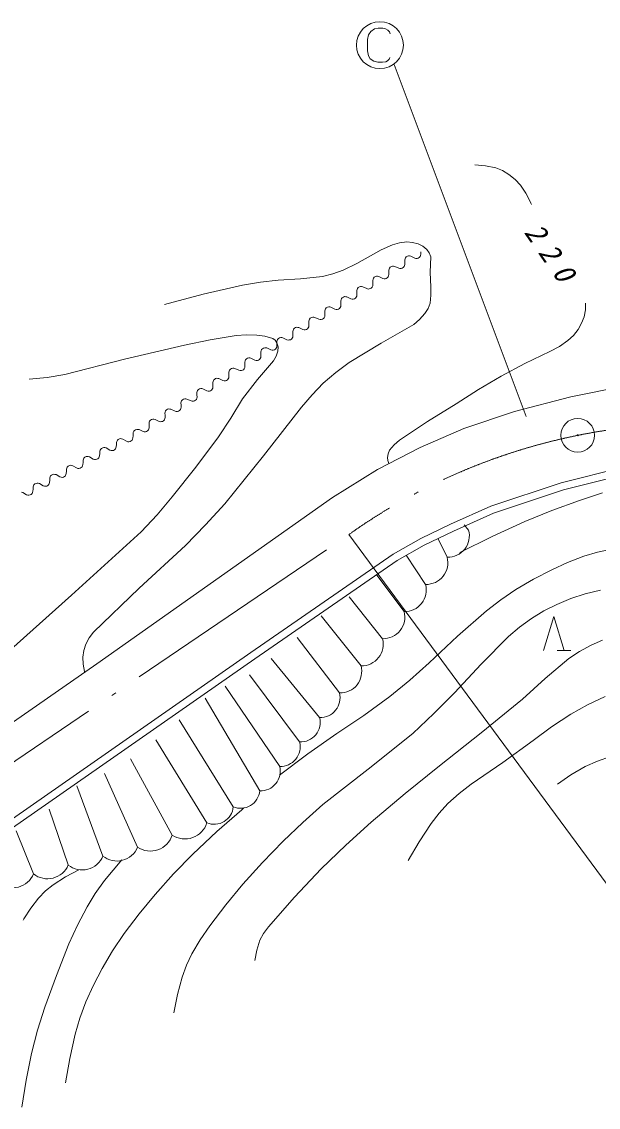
# Model space of a CAD drawing. Units: millimetres, scale not verified. Extents: x 61703 to 701703, y 4439 to 364439.
# Drawn here: x 160924 to 191476, y 245877 to 303438 of the extents above; entities that cross this region are included whole.
import ezdxf

# ---------------------------------------------------------------- set-up
doc = ezdxf.new("R2010")
doc.units = ezdxf.units.MM
doc.header["$LTSCALE"] = 1000
doc.linetypes.add('LONG_DASHED_DOTTED', pattern=[15.25, 12, -1.5, 0.25, -1.5])
doc.layers.add('S-SUV', color=7, linetype='Continuous', lineweight=13)
doc.styles.add('ＭＳ ゴシック', font='')
doc.styles.get('ＭＳ ゴシック').set_extended_font_data('MS Gothic')

msp = doc.modelspace()

# ---------------------------------------------------------------- linework, layer by layer
at = {"layer": 'S-SUV'}
for p, q in [((179418, 302925), (179300, 302750)), ((179618, 303063), (179418, 302925)), ((179812, 303100), (179618, 303063)), ((180056, 303100), (179812, 303100)), ((180200, 303063), (180056, 303100)), ((180318, 302994), (180200, 303063)), ((180406, 302907), (180318, 302994)), ((180456, 302788), (180406, 302907)), ((179300, 302750), (179250, 302500)), ((179250, 302500), (179250, 301888)), ((179250, 301888), (179300, 301625)), ((179300, 301625), (179393, 301469)), ((179393, 301469), (179575, 301338)), ((179575, 301338), (179800, 301288)), ((179800, 301288), (180037, 301288)), ((180037, 301288), (180218, 301307)), ((180218, 301307), (180312, 301363)), ((180312, 301363), (180400, 301444)), ((180400, 301444), (180437, 301532)), ((180666, 301165), (187647, 282506)), ((184938, 295850), (185499, 295796)), ((185499, 295796), (186044, 295683)), ((186044, 295683), (186395, 295544)), ((186395, 295544), (186734, 295344)), ((186734, 295344), (187064, 295075)), ((187064, 295075), (187352, 294763)), ((187352, 294763), (187637, 294346)), ((187637, 294346), (187870, 293897)), ((187870, 293897), (187903, 293825)), ((187903, 293825), (187940, 293743)), ((179398, 291029), (179972, 291343)), ((179972, 291343), (180577, 291605)), ((180577, 291605), (180950, 291712)), ((180950, 291712), (181336, 291759)), ((181336, 291759), (181639, 291739)), ((181639, 291739), (181941, 291658)), ((181941, 291658), (182175, 291538)), ((182175, 291538), (182386, 291360)), ((182386, 291360), (182519, 291181)), ((178690, 290616), (179398, 291029)), ((181235, 290861), (181223, 290805)), ((181223, 290805), (181224, 290687)), ((181224, 290687), (181225, 290568)), ((181257, 290919), (181235, 290861)), ((181301, 290968), (181257, 290919)), ((181360, 291006), (181301, 290968)), ((181426, 291024), (181360, 291006)), ((181479, 291020), (181426, 291024)), ((181541, 291008), (181479, 291020)), ((181755, 290906), (181541, 291008)), ((181816, 290889), (181755, 290906)), ((181881, 290891), (181816, 290889)), ((181939, 290908), (181881, 290891)), ((181992, 290941), (181939, 290908)), ((182037, 290991), (181992, 290941)), ((182063, 291049), (182037, 290991)), ((182072, 291109), (182063, 291049)), ((182071, 291228), (182072, 291109)), ((182519, 291181), (182598, 290971)), ((182598, 290971), (182570, 290161)), ((177416, 290065), (177960, 290258)), ((177960, 290258), (178690, 290616)), ((180388, 290319), (180376, 290264)), ((180376, 290264), (180377, 290145)), ((180377, 290145), (180378, 290027)), ((180410, 290378), (180388, 290319)), ((180454, 290427), (180410, 290378)), ((180513, 290465), (180454, 290427)), ((180579, 290483), (180513, 290465)), ((180632, 290478), (180579, 290483)), ((180693, 290467), (180632, 290478)), ((180908, 290365), (180693, 290467)), ((180969, 290348), (180908, 290365)), ((181033, 290350), (180969, 290348)), ((181092, 290366), (181033, 290350)), ((181145, 290400), (181092, 290366)), ((181190, 290450), (181145, 290400)), ((181216, 290508), (181190, 290450)), ((181225, 290568), (181216, 290508)), ((182570, 290161), (182602, 289358)), ((172628, 289470), (173572, 289628)), ((173572, 289628), (174521, 289726)), ((174521, 289726), (175696, 289799)), ((175696, 289799), (176864, 289932)), ((176864, 289932), (177416, 290065)), ((179541, 289778), (179529, 289723)), ((179529, 289723), (179530, 289604)), ((179530, 289604), (179531, 289486)), ((179563, 289837), (179541, 289778)), ((179606, 289886), (179563, 289837)), ((179666, 289924), (179606, 289886)), ((179732, 289942), (179666, 289924)), ((179785, 289937), (179732, 289942)), ((179846, 289926), (179785, 289937)), ((180061, 289824), (179846, 289926)), ((180122, 289807), (180061, 289824)), ((180186, 289809), (180122, 289807)), ((180245, 289825), (180186, 289809)), ((180298, 289859), (180245, 289825)), ((180343, 289909), (180298, 289859)), ((180369, 289967), (180343, 289909)), ((180378, 290027), (180369, 289967)), ((168485, 288445), (170547, 288986)), ((170547, 288986), (172628, 289470)), ((178694, 289237), (178682, 289181)), ((178682, 289181), (178683, 289063)), ((178683, 289063), (178684, 288944)), ((178716, 289296), (178694, 289237)), ((178759, 289344), (178716, 289296)), ((178819, 289382), (178759, 289344)), ((178885, 289401), (178819, 289382)), ((178938, 289396), (178885, 289401)), ((178999, 289384), (178938, 289396)), ((179213, 289283), (178999, 289384)), ((179275, 289265), (179213, 289283)), ((179339, 289268), (179275, 289265)), ((179397, 289284), (179339, 289268)), ((179450, 289318), (179397, 289284)), ((179496, 289368), (179450, 289318)), ((179522, 289426), (179496, 289368)), ((179531, 289486), (179522, 289426)), ((182602, 289358), (182611, 288936)), ((177837, 288403), (177827, 288343)), ((177847, 288696), (177835, 288640)), ((177835, 288640), (177836, 288522)), ((177836, 288522), (177837, 288403)), ((177869, 288755), (177847, 288696)), ((177912, 288803), (177869, 288755)), ((177972, 288841), (177912, 288803)), ((178037, 288859), (177972, 288841)), ((178091, 288855), (178037, 288859)), ((178152, 288843), (178091, 288855)), ((178366, 288741), (178152, 288843)), ((178428, 288724), (178366, 288741)), ((178492, 288726), (178428, 288724)), ((178550, 288743), (178492, 288726)), ((178603, 288777), (178550, 288743)), ((178649, 288827), (178603, 288777)), ((178674, 288885), (178649, 288827)), ((178684, 288944), (178674, 288885)), ((182560, 288512), (182454, 288224)), ((182611, 288936), (182560, 288512)), ((190796, 288511), (190791, 288153)), ((176990, 287862), (176980, 287802)), ((177000, 288155), (176987, 288099)), ((176987, 288099), (176989, 287981)), ((176989, 287981), (176990, 287862)), ((177022, 288213), (177000, 288155)), ((177065, 288262), (177022, 288213)), ((177124, 288300), (177065, 288262)), ((177190, 288318), (177124, 288300)), ((177244, 288314), (177190, 288318)), ((177305, 288302), (177244, 288314)), ((177519, 288200), (177305, 288302)), ((177581, 288183), (177519, 288200)), ((177645, 288185), (177581, 288183)), ((177703, 288202), (177645, 288185)), ((177756, 288235), (177703, 288202)), ((177802, 288285), (177756, 288235)), ((177827, 288343), (177802, 288285)), ((182289, 287958), (182011, 287647)), ((182454, 288224), (182289, 287958)), ((190791, 288153), (190724, 287797)), ((175496, 287236), (175430, 287218)), ((175550, 287231), (175496, 287236)), ((175611, 287220), (175550, 287231)), ((176133, 287261), (176108, 287203)), ((176143, 287321), (176133, 287261)), ((176153, 287613), (176140, 287558)), ((176140, 287558), (176142, 287439)), ((176142, 287439), (176143, 287321)), ((176175, 287672), (176153, 287613)), ((176218, 287721), (176175, 287672)), ((176277, 287759), (176218, 287721)), ((176343, 287777), (176277, 287759)), ((176397, 287772), (176343, 287777)), ((176458, 287761), (176397, 287772)), ((176672, 287659), (176458, 287761)), ((176734, 287642), (176672, 287659)), ((176798, 287644), (176734, 287642)), ((176856, 287660), (176798, 287644)), ((176909, 287694), (176856, 287660)), ((176955, 287744), (176909, 287694)), ((176980, 287802), (176955, 287744)), ((181695, 287384), (179970, 286400)), ((182011, 287647), (181695, 287384)), ((190596, 287446), (190410, 287113)), ((190724, 287797), (190596, 287446)), ((170917, 286578), (172291, 286808)), ((172291, 286808), (172838, 286839)), ((172838, 286839), (173388, 286810)), ((173388, 286810), (173815, 286756)), ((173815, 286756), (174224, 286645)), ((174583, 286676), (174524, 286638)), ((174649, 286695), (174583, 286676)), ((174703, 286690), (174649, 286695)), ((174764, 286678), (174703, 286690)), ((174978, 286577), (174764, 286678)), ((175261, 286662), (175215, 286612)), ((175286, 286720), (175261, 286662)), ((175296, 286780), (175286, 286720)), ((175305, 287072), (175293, 287017)), ((175293, 287017), (175294, 286898)), ((175294, 286898), (175296, 286780)), ((175328, 287131), (175305, 287072)), ((175371, 287180), (175328, 287131)), ((175430, 287218), (175371, 287180)), ((175825, 287118), (175611, 287220)), ((175887, 287101), (175825, 287118)), ((175951, 287103), (175887, 287101)), ((176009, 287119), (175951, 287103)), ((176062, 287153), (176009, 287119)), ((176108, 287203), (176062, 287153)), ((190160, 286801), (189867, 286531)), ((190410, 287113), (190160, 286801)), ((166374, 285537), (169550, 286288)), ((169550, 286288), (170917, 286578)), ((173677, 286097), (173633, 286049)), ((173736, 286135), (173677, 286097)), ((173802, 286153), (173736, 286135)), ((173856, 286149), (173802, 286153)), ((173917, 286137), (173856, 286149)), ((174131, 286035), (173917, 286137)), ((174224, 286645), (174355, 286550)), ((174355, 286550), (174451, 286404)), ((174413, 286121), (174368, 286071)), ((174439, 286179), (174413, 286121)), ((174448, 286238), (174439, 286179)), ((174458, 286531), (174446, 286475)), ((174446, 286475), (174447, 286357)), ((174447, 286357), (174448, 286238)), ((174451, 286404), (174505, 286196)), ((174480, 286590), (174458, 286531)), ((174524, 286638), (174480, 286590)), ((174505, 286196), (174497, 285973)), ((175040, 286559), (174978, 286577)), ((175104, 286562), (175040, 286559)), ((175162, 286578), (175104, 286562)), ((175215, 286612), (175162, 286578)), ((179970, 286400), (178277, 285365)), ((189415, 286219), (188916, 285947)), ((189867, 286531), (189415, 286219)), ((163210, 284726), (166374, 285537)), ((172786, 285507), (172764, 285449)), ((172830, 285556), (172786, 285507)), ((172889, 285594), (172830, 285556)), ((172955, 285612), (172889, 285594)), ((173008, 285608), (172955, 285612)), ((173070, 285596), (173008, 285608)), ((173284, 285494), (173070, 285596)), ((173521, 285529), (173468, 285496)), ((173566, 285579), (173521, 285529)), ((173592, 285637), (173566, 285579)), ((173601, 285697), (173592, 285637)), ((173611, 285990), (173599, 285934)), ((173599, 285934), (173600, 285816)), ((173600, 285816), (173601, 285697)), ((173633, 286049), (173611, 285990)), ((174193, 286018), (174131, 286035)), ((174257, 286020), (174193, 286018)), ((174315, 286037), (174257, 286020)), ((174411, 285709), (174264, 285457)), ((174368, 286071), (174315, 286037)), ((174497, 285973), (174411, 285709)), ((188916, 285947), (187588, 285310)), ((171939, 284966), (171917, 284907)), ((171983, 285015), (171939, 284966)), ((172042, 285053), (171983, 285015)), ((172108, 285071), (172042, 285053)), ((172161, 285066), (172108, 285071)), ((172222, 285055), (172161, 285066)), ((172437, 284953), (172222, 285055)), ((172498, 284936), (172437, 284953)), ((172563, 284938), (172498, 284936)), ((172621, 284954), (172563, 284938)), ((172674, 284988), (172621, 284954)), ((172719, 285038), (172674, 284988)), ((172745, 285096), (172719, 285038)), ((172754, 285156), (172745, 285096)), ((172764, 285449), (172752, 285393)), ((172752, 285393), (172753, 285275)), ((172753, 285275), (172754, 285156)), ((173345, 285477), (173284, 285494)), ((173410, 285479), (173345, 285477)), ((173468, 285496), (173410, 285479)), ((174264, 285457), (173415, 284465)), ((178277, 285365), (177572, 284844)), ((187588, 285310), (186327, 284639)), ((161322, 284487), (162266, 284576)), ((162266, 284576), (163210, 284726)), ((171070, 284366), (171058, 284311)), ((171092, 284425), (171070, 284366)), ((171136, 284474), (171092, 284425)), ((171195, 284512), (171136, 284474)), ((171261, 284530), (171195, 284512)), ((171314, 284525), (171261, 284530)), ((171375, 284514), (171314, 284525)), ((171590, 284412), (171375, 284514)), ((171651, 284395), (171590, 284412)), ((171715, 284397), (171651, 284395)), ((171774, 284413), (171715, 284397)), ((171827, 284447), (171774, 284413)), ((171872, 284497), (171827, 284447)), ((171898, 284555), (171872, 284497)), ((171907, 284615), (171898, 284555)), ((171917, 284907), (171905, 284852)), ((171905, 284852), (171906, 284733)), ((171906, 284733), (171907, 284615)), ((173415, 284465), (172623, 283447)), ((177572, 284844), (176905, 284276)), ((186327, 284639), (185131, 283937)), ((170223, 283825), (170211, 283769)), ((170245, 283884), (170223, 283825)), ((170288, 283932), (170245, 283884)), ((170348, 283970), (170288, 283932)), ((170414, 283989), (170348, 283970)), ((170467, 283984), (170414, 283989)), ((170528, 283972), (170467, 283984)), ((170742, 283871), (170528, 283972)), ((170804, 283853), (170742, 283871)), ((170868, 283856), (170804, 283853)), ((170926, 283872), (170868, 283856)), ((170979, 283906), (170926, 283872)), ((171025, 283956), (170979, 283906)), ((171051, 284014), (171025, 283956)), ((171060, 284074), (171051, 284014)), ((171058, 284311), (171059, 284192)), ((171059, 284192), (171060, 284074)), ((176905, 284276), (176307, 283662)), ((185131, 283937), (183953, 283174)), ((190028, 283552), (193493, 284250)), ((169376, 283284), (169364, 283228)), ((169364, 283228), (169365, 283110)), ((169398, 283343), (169376, 283284)), ((169441, 283391), (169398, 283343)), ((169501, 283429), (169441, 283391)), ((169566, 283447), (169501, 283429)), ((169620, 283443), (169566, 283447)), ((169681, 283431), (169620, 283443)), ((169895, 283329), (169681, 283431)), ((169957, 283312), (169895, 283329)), ((170021, 283314), (169957, 283312)), ((170079, 283331), (170021, 283314)), ((170132, 283365), (170079, 283331)), ((170178, 283415), (170132, 283365)), ((170203, 283473), (170178, 283415)), ((170213, 283532), (170203, 283473)), ((170211, 283769), (170212, 283651)), ((170212, 283651), (170213, 283532)), ((172623, 283447), (172010, 282417)), ((176307, 283662), (175751, 283005)), ((187038, 282769), (190028, 283552)), ((168529, 282743), (168516, 282687)), ((168516, 282687), (168518, 282569)), ((168551, 282801), (168529, 282743)), ((168594, 282850), (168551, 282801)), ((168654, 282888), (168594, 282850)), ((168719, 282906), (168654, 282888)), ((168773, 282902), (168719, 282906)), ((168834, 282890), (168773, 282902)), ((169048, 282788), (168834, 282890)), ((169110, 282771), (169048, 282788)), ((169174, 282773), (169110, 282771)), ((169232, 282790), (169174, 282773)), ((169285, 282823), (169232, 282790)), ((169331, 282873), (169285, 282823)), ((169356, 282931), (169331, 282873)), ((169366, 282991), (169356, 282931)), ((169365, 283110), (169366, 282991)), ((175751, 283005), (173740, 280426)), ((183953, 283174), (182433, 282237)), ((184357, 281875), (187038, 282769)), ((167682, 282201), (167669, 282146)), ((167669, 282146), (167671, 282027)), ((167704, 282260), (167682, 282201)), ((167747, 282309), (167704, 282260)), ((167806, 282347), (167747, 282309)), ((167872, 282365), (167806, 282347)), ((167926, 282360), (167872, 282365)), ((167987, 282349), (167926, 282360)), ((168201, 282247), (167987, 282349)), ((168263, 282230), (168201, 282247)), ((168327, 282232), (168263, 282230)), ((168385, 282248), (168327, 282232)), ((168438, 282282), (168385, 282248)), ((168484, 282332), (168438, 282282)), ((168509, 282390), (168484, 282332)), ((168519, 282450), (168509, 282390)), ((168518, 282569), (168519, 282450)), ((172010, 282417), (171347, 281420)), ((182433, 282237), (180945, 281247)), ((166823, 281486), (166815, 281368)), ((166834, 281660), (166822, 281605)), ((166822, 281605), (166823, 281486)), ((166857, 281719), (166834, 281660)), ((166900, 281768), (166857, 281719)), ((166959, 281806), (166900, 281768)), ((167025, 281824), (166959, 281806)), ((167079, 281819), (167025, 281824)), ((167140, 281808), (167079, 281819)), ((167354, 281706), (167140, 281808)), ((167416, 281689), (167354, 281706)), ((167480, 281691), (167416, 281689)), ((167538, 281707), (167480, 281691)), ((167591, 281741), (167538, 281707)), ((167637, 281791), (167591, 281741)), ((167662, 281849), (167637, 281791)), ((167672, 281909), (167662, 281849)), ((167671, 282027), (167672, 281909)), ((182037, 280869), (184357, 281875)), ((165940, 281014), (165932, 280896)), ((165948, 281132), (165940, 281014)), ((165964, 281186), (165948, 281132)), ((165991, 281243), (165964, 281186)), ((166038, 281288), (165991, 281243)), ((166100, 281321), (166038, 281288)), ((166167, 281334), (166100, 281321)), ((166220, 281325), (166167, 281334)), ((166279, 281309), (166220, 281325)), ((166484, 281191), (166279, 281309)), ((166544, 281169), (166484, 281191)), ((166608, 281167), (166544, 281169)), ((166667, 281178), (166608, 281167)), ((166722, 281208), (166667, 281178)), ((166771, 281254), (166722, 281208)), ((166801, 281310), (166771, 281254)), ((166815, 281368), (166801, 281310)), ((171347, 281420), (170145, 279817)), ((180656, 280999), (180417, 280717)), ((180945, 281247), (180656, 280999)), ((164271, 280344), (164224, 280299)), ((164333, 280377), (164271, 280344)), ((164400, 280390), (164333, 280377)), ((164453, 280381), (164400, 280390)), ((164513, 280365), (164453, 280381)), ((164717, 280247), (164513, 280365)), ((165035, 280366), (165005, 280310)), ((165049, 280424), (165035, 280366)), ((165057, 280542), (165049, 280424)), ((165065, 280660), (165057, 280542)), ((165081, 280714), (165065, 280660)), ((165108, 280771), (165081, 280714)), ((165155, 280816), (165108, 280771)), ((165216, 280849), (165155, 280816)), ((165283, 280862), (165216, 280849)), ((165336, 280853), (165283, 280862)), ((165396, 280837), (165336, 280853)), ((165601, 280719), (165396, 280837)), ((165661, 280697), (165601, 280719)), ((165725, 280695), (165661, 280697)), ((165784, 280706), (165725, 280695)), ((165839, 280736), (165784, 280706)), ((165888, 280782), (165839, 280736)), ((165918, 280838), (165888, 280782)), ((165932, 280896), (165918, 280838)), ((173740, 280426), (171680, 277882)), ((179774, 279695), (182037, 280869)), ((180336, 280534), (180313, 280329)), ((180313, 280329), (180331, 280170)), ((180417, 280717), (180336, 280534)), ((163314, 279770), (163298, 279716)), ((163341, 279827), (163314, 279770)), ((163388, 279872), (163341, 279827)), ((163450, 279905), (163388, 279872)), ((163516, 279918), (163450, 279905)), ((163569, 279909), (163516, 279918)), ((163629, 279893), (163569, 279909)), ((163834, 279775), (163629, 279893)), ((163894, 279754), (163834, 279775)), ((163958, 279751), (163894, 279754)), ((164017, 279762), (163958, 279751)), ((164072, 279792), (164017, 279762)), ((164121, 279838), (164072, 279792)), ((164151, 279894), (164121, 279838)), ((164165, 279952), (164151, 279894)), ((164173, 280070), (164165, 279952)), ((164181, 280188), (164173, 280070)), ((164198, 280242), (164181, 280188)), ((164224, 280299), (164198, 280242)), ((164777, 280225), (164717, 280247)), ((164841, 280223), (164777, 280225)), ((164900, 280234), (164841, 280223)), ((164955, 280264), (164900, 280234)), ((165005, 280310), (164955, 280264)), ((170145, 279817), (168890, 278241)), ((180331, 280170), (180374, 280007)), ((189517, 278996), (192762, 279816)), ((162414, 279244), (162406, 279126)), ((162431, 279298), (162414, 279244)), ((162457, 279355), (162431, 279298)), ((162504, 279400), (162457, 279355)), ((162566, 279433), (162504, 279400)), ((162633, 279446), (162566, 279433)), ((162686, 279437), (162633, 279446)), ((162746, 279421), (162686, 279437)), ((162951, 279303), (162746, 279421)), ((163010, 279282), (162951, 279303)), ((163074, 279279), (163010, 279282)), ((163133, 279291), (163074, 279279)), ((163189, 279320), (163133, 279291)), ((163238, 279366), (163189, 279320)), ((163268, 279422), (163238, 279366)), ((163282, 279480), (163268, 279422)), ((163290, 279598), (163282, 279480)), ((163298, 279716), (163290, 279598)), ((177399, 278214), (179774, 279695)), ((192839, 279423), (189630, 278612)), ((161523, 278654), (161515, 278537)), ((161531, 278772), (161523, 278654)), ((161547, 278826), (161531, 278772)), ((161574, 278883), (161547, 278826)), ((161621, 278928), (161574, 278883)), ((161683, 278961), (161621, 278928)), ((161750, 278974), (161683, 278961)), ((161802, 278966), (161750, 278974)), ((161862, 278949), (161802, 278966)), ((162067, 278832), (161862, 278949)), ((162127, 278810), (162067, 278832)), ((162191, 278807), (162127, 278810)), ((162250, 278819), (162191, 278807)), ((162305, 278848), (162250, 278819)), ((162354, 278894), (162305, 278848)), ((162384, 278950), (162354, 278894)), ((162398, 279009), (162384, 278950)), ((162406, 279126), (162398, 279009)), ((185781, 277750), (189517, 278996)), ((189630, 278612), (185926, 277377)), ((160979, 278477), (160919, 278494)), ((161184, 278360), (160979, 278477)), ((161244, 278338), (161184, 278360)), ((161308, 278335), (161244, 278338)), ((161367, 278347), (161308, 278335)), ((161422, 278376), (161367, 278347)), ((161471, 278422), (161422, 278376)), ((161501, 278478), (161471, 278422)), ((161515, 278537), (161501, 278478)), ((164908, 269384), (177399, 278214)), ((168890, 278241), (168095, 277296)), ((189012, 277525), (190478, 278057)), ((190478, 278057), (191706, 278451)), ((171680, 277882), (170665, 276753)), ((183642, 276788), (185781, 277750)), ((187579, 276940), (189012, 277525)), ((168095, 277296), (167249, 276383)), ((185926, 277377), (183810, 276425)), ((185846, 276147), (187579, 276940)), ((167249, 276383), (163565, 273026)), ((170665, 276753), (169601, 275659)), ((182074, 276040), (183642, 276788)), ((183810, 276425), (182258, 275684)), ((184608, 276480), (184378, 276756)), ((178260, 276247), (196175, 251951)), ((180600, 275213), (182074, 276040)), ((183467, 275041), (183000, 276021)), ((184140, 275301), (185846, 276147)), ((169601, 275659), (167154, 273395)), ((173057, 269984), (180600, 275213)), ((182258, 275684), (180812, 274873)), ((182327, 273602), (181301, 275148)), ((190716, 275102), (191432, 275316)), ((191432, 275316), (192172, 275473)), ((180812, 274873), (173285, 269656)), ((189007, 274382), (189847, 274769)), ((189847, 274769), (190716, 275102)), ((181186, 272162), (179739, 274091)), ((188037, 273879), (189007, 274382)), ((187100, 273325), (188037, 273879)), ((163565, 273026), (159838, 269699)), ((167154, 273395), (164727, 271069)), ((180045, 270723), (178269, 272943)), ((186309, 272789), (187100, 273325)), ((189279, 272541), (190019, 272847)), ((190019, 272847), (190789, 273101)), ((190789, 273101), (191595, 273302)), ((185558, 272209), (186309, 272789)), ((188592, 272193), (189279, 272541)), ((178905, 269284), (176800, 271933)), ((184022, 270854), (185558, 272209)), ((187304, 271336), (187934, 271792)), ((187934, 271792), (188592, 272193)), ((188576, 270096), (189125, 271892)), ((189125, 271892), (189674, 270096)), ((186719, 270838), (187304, 271336)), ((164497, 270770), (164315, 270433)), ((164727, 271069), (164497, 270770)), ((177764, 267845), (175513, 270784)), ((182523, 269452), (184022, 270854)), ((185268, 269368), (186719, 270838)), ((191098, 270385), (191706, 270650)), ((154055, 256731), (173057, 269984)), ((164212, 270102), (164165, 269745)), ((164315, 270433), (164212, 270102)), ((189301, 270096), (190021, 270096)), ((189912, 269669), (190489, 270052)), ((190489, 270052), (191098, 270385)), ((173285, 269656), (154271, 256394)), ((164165, 269745), (164181, 269368)), ((176708, 266547), (174136, 269682)), ((181497, 268530), (182523, 269452)), ((188665, 268619), (189912, 269669)), ((154690, 262298), (164908, 269384)), ((164181, 269368), (164259, 268991)), ((164259, 268991), (164264, 268972)), ((164264, 268972), (164272, 268943)), ((175651, 265249), (172987, 268809)), ((183858, 267852), (185268, 269368)), ((180435, 267656), (181497, 268530)), ((187457, 267523), (188665, 268619)), ((174595, 263952), (171701, 268212)), ((182771, 266752), (183858, 267852)), ((190908, 267212), (191834, 267661)), ((173538, 262654), (170645, 267569)), ((179045, 266649), (180435, 267656)), ((185276, 265728), (187457, 267523)), ((190019, 266714), (190908, 267212)), ((177626, 265696), (179045, 266649)), ((181649, 265702), (182771, 266752)), ((189004, 266046), (190019, 266714)), ((172137, 261805), (169267, 266421)), ((188031, 265334), (189004, 266046)), ((170737, 260955), (168027, 265364)), ((176084, 264610), (177626, 265696)), ((179286, 263797), (181649, 265702)), ((183065, 263986), (185276, 265728)), ((186413, 264150), (188031, 265334)), ((168899, 260312), (166694, 264354)), ((174587, 263482), (176084, 264610)), ((190775, 263944), (191437, 264236)), ((191437, 264236), (192124, 264473)), ((176885, 261938), (179286, 263797)), ((181235, 262518), (183065, 263986)), ((184749, 263008), (186413, 264150)), ((190030, 263509), (190775, 263944)), ((167062, 259669), (165316, 263573)), ((189310, 263018), (190030, 263509)), ((165225, 259196), (163847, 262930)), ((179443, 261003), (181235, 262518)), ((183511, 261980), (184108, 262515)), ((184108, 262515), (184749, 263008)), ((175812, 260984), (176885, 261938)), ((183038, 261466), (183511, 261980)), ((163387, 258724), (162377, 261690)), ((171265, 260494), (172587, 261651)), ((172587, 261651), (172640, 261696)), ((172640, 261696), (172701, 261748)), ((182615, 260917), (183038, 261466)), ((174778, 259984), (175812, 260984)), ((178094, 259784), (179443, 261003)), ((181988, 259953), (182615, 260917)), ((161550, 258251), (160631, 260541)), ((169991, 259299), (171265, 260494)), ((173683, 258858), (174778, 259984)), ((176791, 258528), (178094, 259784)), ((181411, 258954), (181988, 259953)), ((168974, 258253), (169991, 259299)), ((163956, 258462), (163249, 258089)), ((165308, 257903), (165763, 258458)), ((165763, 258458), (166237, 258999)), ((172643, 257702), (173683, 258858)), ((175380, 257013), (176791, 258528)), ((163249, 258089), (162583, 257670)), ((164822, 257221), (165308, 257903)), ((168000, 257165), (168974, 258253)), ((162185, 257346), (161821, 256971)), ((162583, 257670), (162185, 257346)), ((171743, 256618), (172643, 257702)), ((161821, 256971), (161410, 256443)), ((164385, 256503), (164822, 257221)), ((167152, 256140), (168000, 257165)), ((173999, 255442), (175380, 257013)), ((161410, 256443), (161043, 255872)), ((163880, 255537), (164385, 256503)), ((170885, 255490), (171743, 256618)), ((161022, 255837), (161002, 255802)), ((161043, 255872), (161022, 255837)), ((166358, 255086), (167152, 256140)), ((163429, 254545), (163880, 255537)), ((165742, 254174), (166358, 255086)), ((170384, 254758), (170885, 255490)), ((173549, 254735), (173744, 255098)), ((173744, 255098), (173999, 255442)), ((162763, 252872), (163429, 254545)), ((169943, 254006), (170384, 254758)), ((173381, 254208), (173549, 254735)), ((165181, 253237), (165742, 254174)), ((169655, 253406), (169943, 254006)), ((173269, 253653), (173381, 254208)), ((169423, 252784), (169655, 253406)), ((162156, 251184), (162763, 252872)), ((164722, 252356), (165181, 253237)), ((169177, 251850), (169423, 252784)), ((164321, 251460), (164722, 252356)), ((168989, 250894), (169177, 251850)), ((161769, 249963), (162156, 251184)), ((164004, 250607), (164321, 251460)), ((163749, 249747), (164004, 250607)), ((161444, 248736), (161769, 249963)), ((163468, 248471), (163749, 249747)), ((161157, 247308), (161444, 248736)), ((163246, 247180), (163468, 248471)), ((160930, 245877), (161157, 247308))]:
    msp.add_line(p, q, dxfattribs=at)
at = {"layer": 'S-SUV', "linetype": 'LONG_DASHED_DOTTED'}
msp.add_line((154529, 260133), (178260, 276247), dxfattribs=at)
at = {"layer": 'S-SUV'}
for centre, radius in [((179906, 302194), 1244), ((190386, 281508), 896), ((190386, 281508), 27)]:
    msp.add_circle(centre, radius, dxfattribs=at)
at = {"layer": 'S-SUV', "linetype": 'LONG_DASHED_DOTTED'}
msp.add_arc((196725, 250271), 31870, 93.37329, 125.40784, dxfattribs=at)
at = {"layer": 'S-SUV'}
for centre, radius, start, end in [((183498, 276188), 1148, 268.47121, 14.73141), ((182357, 274749), 1148, 268.47121, 14.73141), ((181217, 273310), 1148, 268.47121, 14.73141), ((180076, 271870), 1148, 268.47121, 14.73141), ((178935, 270431), 1148, 268.47121, 14.73141), ((177795, 268992), 1148, 268.47121, 14.73141), ((176749, 267592), 1046, 267.71883, 13.97903), ((175693, 266294), 1046, 267.71883, 13.97903), ((174636, 264997), 1046, 267.71883, 13.97903), ((173580, 263699), 1046, 267.71883, 13.97903), ((172519, 262755), 1024, 248.10912, 354.36932), ((171118, 261905), 1024, 248.10912, 354.36932), ((169577, 261322), 1217, 236.15994, 342.42015), ((167739, 260679), 1217, 236.15994, 342.42015), ((165966, 260121), 1186, 231.29066, 337.55087), ((164129, 259649), 1186, 231.29066, 337.55087), ((162292, 259177), 1186, 231.29066, 337.55087), ((160454, 258704), 1186, 231.29066, 337.55087)]:
    msp.add_arc(centre, radius, start, end, dxfattribs=at)

# ---------------------------------------------------------------- texts
at = {"layer": 'S-SUV', "insert": (187501, 292264), "char_height": 1100, "attachment_point": 7, "rotation": 304.7, "style": 'ＭＳ ゴシック'}
msp.add_mtext('\\T1.73;\\Q15;220', dxfattribs=at)

doc.saveas('drawing.dxf')
